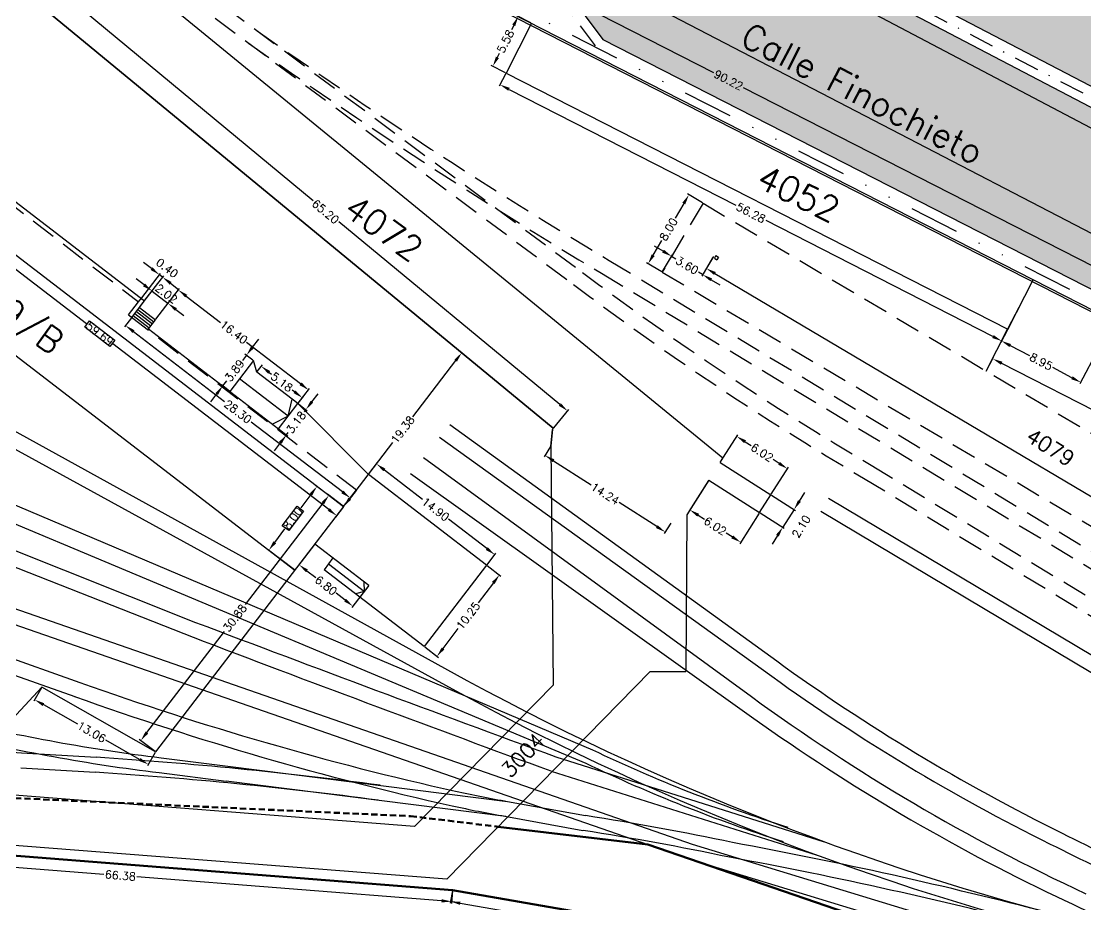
# Model space of a CAD drawing. Header units: metres. Extents: x -2640 to -492, y 2614 to 2999.
# Drawn here: x -1920.2 to -1813.8, y 2822 to 2910.2 of the extents above; entities that cross this region are included whole.
import ezdxf

# ---------------------------------------------------------------- set-up
doc = ezdxf.new("R2010")
doc.units = ezdxf.units.M
doc.header["$LTSCALE"] = 10
doc.header["$MEASUREMENT"] = 0
for name, pattern in [('DASHDOT', [1, 0.5, -0.25, 0, -0.25]), ('DASHDOT2', [0.5, 0.25, -0.125, 0, -0.125]), ('DIVIDE', [1.25, 0.5, -0.25, 0, -0.25, 0, -0.25]), ('HIDDEN', [0.375, 0.25, -0.125]), ('HIDDEN2', [0.1875, 0.125, -0.0625])]:
    doc.linetypes.add(name, pattern=pattern)
doc.layers.get('0').update_dxf_attribs({"linetype": 'CONTINUOUS'})
doc.layers.get('DEFPOINTS').update_dxf_attribs({"linetype": 'CONTINUOUS'})
for name, color, linetype in [('CALLES', 2, 'CONTINUOUS'), ('COTAS', 2, 'CONTINUOUS'), ('EDIFICIOS', 4, 'CONTINUOUS'), ('EJES', 2, 'DASHDOT'), ('LIMITE', 2, 'DASHDOT2'), ('LINE_02', 2, 'CONTINUOUS'), ('PERMUTA', 130, 'CONTINUOUS'), ('PROYEC', 2, 'HIDDEN'), ('TEXT-03', 3, 'CONTINUOUS'), ('Titulo (Solo límites)', 102, 'DIVIDE'), ('TMR', 220, 'CONTINUOUS'), ('VENDIDO', 130, 'CONTINUOUS'), ('VIAS', 1, 'CONTINUOUS')]:
    doc.layers.add(name, color=color, linetype=linetype)
doc.styles.add('ROMANS', font='romans.shx')
doc.dimstyles.new('CHICAS', dxfattribs={"dimtxt": 0.8, "dimasz": 1, "dimexe": 0.18, "dimexo": 0.0625, "dimgap": 0.09, "dimtad": 0, "dimzin": 0, "dimdsep": 46, "dimtxsty": 'ROMANS', "dimcen": 0.09, "dimclrd": 1, "dimclre": 1, "dimclrt": 7, "dimadec": 0, "dimazin": 0, "dimtfac": 1, "dimtmove": 2, "dimatfit": 3, "dimfxl": 0, "dimtolj": 1, "dimtzin": 0, "dimarcsym": 0})
pattern_1 = [(0, (-2264.68, 1649.6632), (0.625, 1.25), [0, -1.25])]

# ---------------------------------------------------------------- blocks, each defined once
blk = doc.blocks.new('*D404')
at = {"layer": 'COTAS', "color": 1, "lineweight": -2}
for p, q in [((-1856.07, 2887.24), (-1856.93, 2887.75)), ((-1856.12, 2885.2), (-1855.12, 2886.89)), ((-1855.21, 2886.73), (-1854.79, 2886.48)), ((-1851.12, 2886.57), (-1852.2, 2884.74)), ((-1852.11, 2884.9), (-1852.53, 2885.15)), ((-1851.25, 2884.39), (-1850.39, 2883.88))]:
    blk.add_line(p, q, dxfattribs=at)
at = {"layer": 'COTAS', "color": 1}
for points in [[(-1855.98, 2887.39), (-1856.15, 2887.1), (-1855.21, 2886.73)], [(-1851.17, 2884.53), (-1851.34, 2884.25), (-1852.11, 2884.9)]]:
    blk.add_solid(points, dxfattribs=at)
at = {"layer": 'DEFPOINTS', "color": 0}
for p in [(-1855.21, 2886.73), (-1851.09, 2886.63), (-1856.15, 2885.15)]:
    blk.add_point(p, dxfattribs=at)
at = {"layer": 'COTAS', "color": 7, "insert": (-1853.66, 2885.82), "char_height": 0.8, "attachment_point": 5, "rotation": 329.3617, "style": 'ROMANS'}
blk.add_mtext('\\A1;3.60', dxfattribs=at)
blk = doc.blocks.new('*D405')
at = {"layer": 'COTAS', "color": 1, "lineweight": -2}
for p, q in [((-1852.12, 2892.06), (-1853.64, 2892.96)), ((-1854, 2892.01), (-1854.86, 2890.55)), ((-1857.05, 2886.85), (-1856.19, 2888.3)), ((-1856.2, 2885.18), (-1857.72, 2886.08))]:
    blk.add_line(p, q, dxfattribs=at)
at = {"layer": 'COTAS', "color": 1}
for points in [[(-1854.14, 2892.09), (-1853.85, 2891.92), (-1853.49, 2892.87)], [(-1857.2, 2886.93), (-1856.91, 2886.76), (-1857.56, 2885.99)]]:
    blk.add_solid(points, dxfattribs=at)
at = {"layer": 'DEFPOINTS', "color": 0}
for p in [(-1853.49, 2892.87), (-1852.07, 2892.03), (-1856.15, 2885.15)]:
    blk.add_point(p, dxfattribs=at)
at = {"layer": 'COTAS', "color": 7, "insert": (-1855.52, 2889.43), "char_height": 0.8, "attachment_point": 5, "rotation": 59.3617, "style": 'ROMANS'}
blk.add_mtext('\\A1;8.00', dxfattribs=at)
blk = doc.blocks.new('*D406')
at = {"layer": 'COTAS', "color": 1, "lineweight": -2}
for p, q in [((-1851.04, 2886.7), (-1851.83, 2885.37)), ((-1850.88, 2885.01), (-1803.24, 2856.8)), ((-1752.13, 2826.53), (-1799.77, 2854.74)), ((-1750.57, 2827.19), (-1751.36, 2825.86))]:
    blk.add_line(p, q, dxfattribs=at)
at = {"layer": 'COTAS', "color": 1}
for points in [[(-1850.8, 2885.16), (-1850.97, 2884.87), (-1851.74, 2885.52)], [(-1752.05, 2826.67), (-1752.22, 2826.38), (-1751.27, 2826.02)]]:
    blk.add_solid(points, dxfattribs=at)
at = {"layer": 'DEFPOINTS', "color": 0}
for p in [(-1851.01, 2886.76), (-1750.54, 2827.25), (-1751.27, 2826.02)]:
    blk.add_point(p, dxfattribs=at)
at = {"layer": 'COTAS', "color": 7, "insert": (-1801.51, 2855.77), "char_height": 0.8, "attachment_point": 5, "rotation": 329.3617, "style": 'ROMANS'}
blk.add_mtext('\\A1;116.77', dxfattribs=at)
blk = doc.blocks.new('*D413')
at = {"layer": 'COTAS', "color": 1, "lineweight": -2}
for p, q in [((-1823.77, 2875.25), (-1823.05, 2876.66)), ((-1822.24, 2876.05), (-1802.43, 2865.93)), ((-1779.62, 2854.28), (-1799.42, 2864.4)), ((-1779.37, 2852.57), (-1778.64, 2853.98))]:
    blk.add_line(p, q, dxfattribs=at)
at = {"layer": 'COTAS', "color": 1}
for points in [[(-1822.16, 2876.2), (-1822.31, 2875.9), (-1823.13, 2876.5)], [(-1779.54, 2854.43), (-1779.69, 2854.13), (-1778.73, 2853.82)]]:
    blk.add_solid(points, dxfattribs=at)
at = {"layer": 'DEFPOINTS', "color": 0}
for p in [(-1823.8, 2875.19), (-1778.73, 2853.82), (-1779.4, 2852.51)]:
    blk.add_point(p, dxfattribs=at)
at = {"layer": 'COTAS', "color": 7, "insert": (-1800.93, 2865.16), "char_height": 0.8, "attachment_point": 5, "rotation": 332.9427, "style": 'ROMANS'}
blk.add_mtext('\\A1;49.86', dxfattribs=at)
blk = doc.blocks.new('*D418')
at = {"layer": 'COTAS', "color": 1, "lineweight": -2}
for p, q in [((-1820.52, 2881.61), (-1822.34, 2878.12)), ((-1821.37, 2877.82), (-1819.45, 2876.82)), ((-1812.59, 2877.47), (-1814.41, 2873.98)), ((-1815.21, 2874.6), (-1817.13, 2875.61))]:
    blk.add_line(p, q, dxfattribs=at)
at = {"layer": 'COTAS', "color": 1}
for points in [[(-1821.3, 2877.97), (-1821.45, 2877.67), (-1822.26, 2878.28)], [(-1815.14, 2874.75), (-1815.29, 2874.45), (-1814.33, 2874.14)]]:
    blk.add_solid(points, dxfattribs=at)
at = {"layer": 'DEFPOINTS', "color": 0}
for p in [(-1820.49, 2881.66), (-1812.56, 2877.52), (-1814.33, 2874.14)]:
    blk.add_point(p, dxfattribs=at)
at = {"layer": 'COTAS', "color": 7, "insert": (-1818.29, 2876.21), "char_height": 0.8, "attachment_point": 5, "rotation": 332.4189, "style": 'ROMANS'}
blk.add_mtext('\\A1;8.95', dxfattribs=at)
blk = doc.blocks.new('*D419')
at = {"layer": 'COTAS', "color": 1, "lineweight": -2}
for p, q in [((-1871.78, 2904.98), (-1872.43, 2903.71)), ((-1871.46, 2903.41), (-1848.79, 2891.84)), ((-1823.12, 2878.72), (-1845.78, 2890.3)), ((-1821.66, 2879.38), (-1822.31, 2878.11))]:
    blk.add_line(p, q, dxfattribs=at)
at = {"layer": 'COTAS', "color": 1}
for points in [[(-1871.38, 2903.56), (-1871.53, 2903.26), (-1872.35, 2903.87)], [(-1823.04, 2878.87), (-1823.19, 2878.57), (-1822.23, 2878.27)]]:
    blk.add_solid(points, dxfattribs=at)
at = {"layer": 'DEFPOINTS', "color": 0}
for p in [(-1871.75, 2905.04), (-1821.63, 2879.44), (-1822.23, 2878.27)]:
    blk.add_point(p, dxfattribs=at)
at = {"layer": 'COTAS', "color": 7, "insert": (-1847.29, 2891.07), "char_height": 0.8, "attachment_point": 5, "rotation": 332.9427, "style": 'ROMANS'}
blk.add_mtext('\\A1;56.28', dxfattribs=at)
blk = doc.blocks.new('*D420')
at = {"layer": 'COTAS', "color": 1, "lineweight": -2}
for p, q in [((-1869.27, 2910.04), (-1870.7, 2910.77)), ((-1870.99, 2909.79), (-1871.21, 2909.37)), ((-1872.62, 2906.61), (-1872.4, 2907.03)), ((-1871.81, 2905.07), (-1873.23, 2905.8))]:
    blk.add_line(p, q, dxfattribs=at)
at = {"layer": 'COTAS', "color": 1}
for points in [[(-1871.14, 2909.87), (-1870.84, 2909.72), (-1870.54, 2910.69)], [(-1872.77, 2906.68), (-1872.47, 2906.53), (-1873.07, 2905.72)]]:
    blk.add_solid(points, dxfattribs=at)
at = {"layer": 'DEFPOINTS', "color": 0}
for p in [(-1870.54, 2910.69), (-1869.21, 2910.01), (-1871.75, 2905.04)]:
    blk.add_point(p, dxfattribs=at)
at = {"layer": 'COTAS', "color": 7, "insert": (-1871.81, 2908.2), "char_height": 0.8, "attachment_point": 5, "rotation": 62.9427, "style": 'ROMANS'}
blk.add_mtext('\\A1;5.58', dxfattribs=at)
blk = doc.blocks.new('*D421')
at = {"layer": 'COTAS', "color": 1, "lineweight": -2}
for p, q in [((-1891.44, 2921.43), (-1889.61, 2925.01)), ((-1888.8, 2924.39), (-1851.03, 2905.1)), ((-1810.24, 2884.26), (-1848.02, 2903.56)), ((-1811.09, 2880.39), (-1809.27, 2883.97))]:
    blk.add_line(p, q, dxfattribs=at)
at = {"layer": 'COTAS', "color": 1}
for points in [[(-1888.73, 2924.54), (-1888.88, 2924.24), (-1889.69, 2924.85)], [(-1810.16, 2884.41), (-1810.31, 2884.11), (-1809.35, 2883.81)]]:
    blk.add_solid(points, dxfattribs=at)
at = {"layer": 'DEFPOINTS', "color": 0}
for p in [(-1891.47, 2921.38), (-1809.35, 2883.81), (-1811.12, 2880.34)]:
    blk.add_point(p, dxfattribs=at)
at = {"layer": 'COTAS', "color": 7, "insert": (-1849.52, 2904.33), "char_height": 0.8, "attachment_point": 5, "rotation": 332.9427, "style": 'ROMANS'}
blk.add_mtext('\\A1;90.22', dxfattribs=at)
blk = doc.blocks.new('*D423')
at = {"layer": 'COTAS', "color": 1, "lineweight": -2}
for p, q in [((-1842.44, 2862.29), (-1841.9, 2863.13)), ((-1845.23, 2862.88), (-1842.83, 2861.35)), ((-1846.36, 2861.11), (-1843.96, 2859.58)), ((-1842.98, 2861.44), (-1844.11, 2859.67)), ((-1844.64, 2858.83), (-1845.18, 2857.99))]:
    blk.add_line(p, q, dxfattribs=at)
at = {"layer": 'COTAS', "color": 1}
for points in [[(-1842.58, 2862.38), (-1842.3, 2862.2), (-1842.98, 2861.44)], [(-1844.78, 2858.92), (-1844.5, 2858.74), (-1844.11, 2859.67)]]:
    blk.add_solid(points, dxfattribs=at)
at = {"layer": 'DEFPOINTS', "color": 0}
for p in [(-1845.29, 2862.92), (-1846.42, 2861.15), (-1844.11, 2859.67)]:
    blk.add_point(p, dxfattribs=at)
at = {"layer": 'COTAS', "color": 7, "insert": (-1842.26, 2859.74), "char_height": 0.8, "attachment_point": 5, "rotation": 57.4814, "style": 'ROMANS'}
blk.add_mtext('\\A1;2.10', dxfattribs=at)
blk = doc.blocks.new('*D424')
at = {"layer": 'COTAS', "color": 1, "lineweight": -2}
for p, q in [((-1850.33, 2866.21), (-1848.61, 2868.9)), ((-1847.87, 2868.21), (-1847.26, 2867.82)), ((-1844.48, 2866.05), (-1845.08, 2866.44)), ((-1845.25, 2862.97), (-1843.54, 2865.66))]:
    blk.add_line(p, q, dxfattribs=at)
at = {"layer": 'COTAS', "color": 1}
for points in [[(-1847.78, 2868.35), (-1847.96, 2868.07), (-1848.71, 2868.75)], [(-1844.39, 2866.19), (-1844.57, 2865.91), (-1843.63, 2865.51)]]:
    blk.add_solid(points, dxfattribs=at)
at = {"layer": 'DEFPOINTS', "color": 0}
for p in [(-1850.36, 2866.15), (-1843.63, 2865.51), (-1845.29, 2862.92)]:
    blk.add_point(p, dxfattribs=at)
at = {"layer": 'COTAS', "color": 7, "insert": (-1846.17, 2867.13), "char_height": 0.8, "attachment_point": 5, "rotation": 327.4814, "style": 'ROMANS'}
blk.add_mtext('\\A1;6.02', dxfattribs=at)
blk = doc.blocks.new('*D425')
at = {"layer": 'COTAS', "color": 1, "lineweight": -2}
for p, q in [((-1851.53, 2864.33), (-1853.49, 2861.25)), ((-1846.45, 2861.09), (-1848.41, 2858.02)), ((-1852.55, 2860.87), (-1851.94, 2860.48)), ((-1849.16, 2858.7), (-1849.77, 2859.09))]:
    blk.add_line(p, q, dxfattribs=at)
at = {"layer": 'COTAS', "color": 1}
for points in [[(-1852.46, 2861.01), (-1852.64, 2860.73), (-1853.39, 2861.4)], [(-1849.07, 2858.85), (-1849.25, 2858.56), (-1848.31, 2858.17)]]:
    blk.add_solid(points, dxfattribs=at)
at = {"layer": 'DEFPOINTS', "color": 0}
for p in [(-1851.49, 2864.38), (-1853.39, 2861.4), (-1846.42, 2861.15)]:
    blk.add_point(p, dxfattribs=at)
at = {"layer": 'COTAS', "color": 7, "insert": (-1850.85, 2859.79), "char_height": 0.8, "attachment_point": 5, "rotation": 327.4814, "style": 'ROMANS'}
blk.add_mtext('\\A1;6.02', dxfattribs=at)
blk = doc.blocks.new('*D426')
at = {"layer": 'COTAS', "color": 1, "lineweight": -2}
for p, q in [((-1867.3, 2867.72), (-1867.95, 2866.7)), ((-1867.01, 2866.31), (-1863.24, 2863.91)), ((-1856.69, 2859.73), (-1860.46, 2862.13)), ((-1855.29, 2860.06), (-1855.94, 2859.04))]:
    blk.add_line(p, q, dxfattribs=at)
at = {"layer": 'COTAS', "color": 1}
for points in [[(-1866.92, 2866.45), (-1867.1, 2866.17), (-1867.86, 2866.85)], [(-1856.6, 2859.87), (-1856.78, 2859.59), (-1855.85, 2859.19)]]:
    blk.add_solid(points, dxfattribs=at)
at = {"layer": 'DEFPOINTS', "color": 0}
for p in [(-1867.27, 2867.77), (-1867.86, 2866.85), (-1855.26, 2860.12)]:
    blk.add_point(p, dxfattribs=at)
at = {"layer": 'COTAS', "color": 7, "insert": (-1861.85, 2863.02), "char_height": 0.8, "attachment_point": 5, "rotation": 327.4814, "style": 'ROMANS'}
blk.add_mtext('\\A1;14.24', dxfattribs=at)
blk = doc.blocks.new('*D427')
at = {"layer": 'COTAS', "color": 1, "lineweight": -2}
for p, q in [((-1917.23, 2911.18), (-1915.72, 2912.99)), ((-1915.07, 2912.22), (-1891.03, 2892.32)), ((-1866.38, 2871.93), (-1888.45, 2890.19)), ((-1866.99, 2869.61), (-1865.49, 2871.43))]:
    blk.add_line(p, q, dxfattribs=at)
at = {"layer": 'COTAS', "color": 1}
for points in [[(-1914.96, 2912.35), (-1915.17, 2912.09), (-1915.84, 2912.85)], [(-1866.27, 2872.05), (-1866.48, 2871.8), (-1865.61, 2871.29)]]:
    blk.add_solid(points, dxfattribs=at)
at = {"layer": 'DEFPOINTS', "color": 0}
for p in [(-1915.84, 2912.85), (-1917.27, 2911.13), (-1867.03, 2869.56)]:
    blk.add_point(p, dxfattribs=at)
at = {"layer": 'COTAS', "color": 7, "insert": (-1889.79, 2891.19), "char_height": 0.8, "attachment_point": 5, "rotation": 320.3915, "style": 'ROMANS'}
blk.add_mtext('\\A1;65.20', dxfattribs=at)
blk = doc.blocks.new('*D429')
at = {"layer": 'COTAS', "color": 1, "lineweight": -2}
for p, q in [((-1876.23, 2877.14), (-1876.32, 2877.21)), ((-1876.79, 2876.31), (-1881.09, 2870.71)), ((-1887.37, 2862.52), (-1883.08, 2868.12)), ((-1888.03, 2861.77), (-1888.12, 2861.84))]:
    blk.add_line(p, q, dxfattribs=at)
at = {"layer": 'COTAS', "color": 1}
for points in [[(-1876.92, 2876.41), (-1876.66, 2876.21), (-1876.18, 2877.1)], [(-1887.51, 2862.63), (-1887.24, 2862.42), (-1887.98, 2861.73)]]:
    blk.add_solid(points, dxfattribs=at)
at = {"layer": 'DEFPOINTS', "color": 0}
for p in [(-1876.18, 2877.1), (-1887.98, 2861.73), (-1887.98, 2861.73)]:
    blk.add_point(p, dxfattribs=at)
at = {"layer": 'COTAS', "color": 7, "insert": (-1882.08, 2869.42), "char_height": 0.8, "attachment_point": 5, "rotation": 52.4901, "style": 'ROMANS'}
blk.add_mtext('\\A1;19.38', dxfattribs=at)
blk = doc.blocks.new('*D430')
at = {"layer": 'COTAS', "color": 1, "lineweight": -2}
for p, q in [((-1890.9, 2857.94), (-1892.55, 2855.78)), ((-1891.65, 2855.31), (-1890.77, 2854.64)), ((-1885.5, 2853.8), (-1887.16, 2851.64)), ((-1887.84, 2852.39), (-1888.72, 2853.07))]:
    blk.add_line(p, q, dxfattribs=at)
at = {"layer": 'COTAS', "color": 1}
for points in [[(-1891.55, 2855.44), (-1891.75, 2855.18), (-1892.44, 2855.92)], [(-1887.74, 2852.52), (-1887.94, 2852.26), (-1887.05, 2851.78)]]:
    blk.add_solid(points, dxfattribs=at)
at = {"layer": 'DEFPOINTS', "color": 0}
for p in [(-1890.86, 2857.99), (-1892.44, 2855.92), (-1885.46, 2853.84)]:
    blk.add_point(p, dxfattribs=at)
at = {"layer": 'COTAS', "color": 7, "insert": (-1889.74, 2853.85), "char_height": 0.8, "attachment_point": 5, "rotation": 322.4901, "style": 'ROMANS'}
blk.add_mtext('\\A1;6.80', dxfattribs=at)
blk = doc.blocks.new('*D431')
at = {"layer": 'COTAS', "color": 1, "lineweight": -2}
for p, q in [((-1885.47, 2865), (-1884.6, 2866.14)), ((-1883.91, 2865.39), (-1880.09, 2862.46)), ((-1873.68, 2857.54), (-1877.5, 2860.47)), ((-1873.65, 2855.93), (-1872.78, 2857.07))]:
    blk.add_line(p, q, dxfattribs=at)
at = {"layer": 'COTAS', "color": 1}
for points in [[(-1883.81, 2865.52), (-1884.01, 2865.26), (-1884.71, 2866)], [(-1873.58, 2857.67), (-1873.78, 2857.4), (-1872.89, 2856.93)]]:
    blk.add_solid(points, dxfattribs=at)
at = {"layer": 'DEFPOINTS', "color": 0}
for p in [(-1884.71, 2866), (-1885.51, 2864.95), (-1873.69, 2855.88)]:
    blk.add_point(p, dxfattribs=at)
at = {"layer": 'COTAS', "color": 7, "insert": (-1878.8, 2861.46), "char_height": 0.8, "attachment_point": 5, "rotation": 322.4901, "style": 'ROMANS'}
blk.add_mtext('\\A1;14.90', dxfattribs=at)
blk = doc.blocks.new('*D432')
at = {"layer": 'COTAS', "color": 1, "lineweight": -2}
for p, q in [((-1873.64, 2855.84), (-1872.27, 2854.79)), ((-1873.02, 2854.1), (-1874.54, 2852.13)), ((-1878.05, 2847.56), (-1876.53, 2849.54)), ((-1879.88, 2847.71), (-1878.51, 2846.66))]:
    blk.add_line(p, q, dxfattribs=at)
at = {"layer": 'COTAS', "color": 1}
for points in [[(-1873.16, 2854.21), (-1872.89, 2854), (-1872.42, 2854.9)], [(-1878.18, 2847.66), (-1877.92, 2847.46), (-1878.66, 2846.77)]]:
    blk.add_solid(points, dxfattribs=at)
at = {"layer": 'DEFPOINTS', "color": 0}
for p in [(-1873.69, 2855.88), (-1879.93, 2847.75), (-1878.66, 2846.77)]:
    blk.add_point(p, dxfattribs=at)
at = {"layer": 'COTAS', "color": 7, "insert": (-1875.54, 2850.83), "char_height": 0.8, "attachment_point": 5, "rotation": 52.4901, "style": 'ROMANS'}
blk.add_mtext('\\A1;10.25', dxfattribs=at)
blk = doc.blocks.new('*D436')
at = {"layer": 'COTAS', "color": 1, "lineweight": -2}
for p, q in [((-1918.17, 2843.64), (-1918.94, 2842.28)), ((-1917.98, 2841.95), (-1914.59, 2840.02)), ((-1908.37, 2836.48), (-1911.75, 2838.4)), ((-1906.82, 2837.18), (-1907.59, 2835.83))]:
    blk.add_line(p, q, dxfattribs=at)
at = {"layer": 'COTAS', "color": 1}
for points in [[(-1917.9, 2842.09), (-1918.06, 2841.8), (-1918.85, 2842.44)], [(-1908.28, 2836.62), (-1908.45, 2836.33), (-1907.5, 2835.98)]]:
    blk.add_solid(points, dxfattribs=at)
at = {"layer": 'DEFPOINTS', "color": 0}
for p in [(-1918.14, 2843.69), (-1906.78, 2837.24), (-1907.5, 2835.98)]:
    blk.add_point(p, dxfattribs=at)
at = {"layer": 'COTAS', "color": 7, "insert": (-1913.17, 2839.21), "char_height": 0.8, "attachment_point": 5, "rotation": 330.373, "style": 'ROMANS'}
blk.add_mtext('\\A1;13.06', dxfattribs=at)
blk = doc.blocks.new('*D437')
at = {"layer": 'COTAS', "color": 1, "lineweight": -2}
for p, q in [((-1890.06, 2862.07), (-1897.82, 2851.95)), ((-1888.03, 2861.77), (-1889.59, 2862.97)), ((-1907.65, 2839.16), (-1899.88, 2849.27)), ((-1906.83, 2837.27), (-1908.4, 2838.47))]:
    blk.add_line(p, q, dxfattribs=at)
at = {"layer": 'COTAS', "color": 1}
for points in [[(-1890.19, 2862.17), (-1889.93, 2861.97), (-1889.45, 2862.86)], [(-1907.78, 2839.26), (-1907.51, 2839.06), (-1908.25, 2838.36)]]:
    blk.add_solid(points, dxfattribs=at)
at = {"layer": 'DEFPOINTS', "color": 0}
for p in [(-1887.98, 2861.73), (-1908.25, 2838.36), (-1906.78, 2837.24)]:
    blk.add_point(p, dxfattribs=at)
at = {"layer": 'COTAS', "color": 7, "insert": (-1898.85, 2850.61), "char_height": 0.8, "attachment_point": 5, "rotation": 52.4901, "style": 'ROMANS'}
blk.add_mtext('\\A1;30.88', dxfattribs=at)
blk = doc.blocks.new('*D438')
at = {"layer": 'COTAS', "color": 1, "lineweight": -2}
for p, q in [((-1909.19, 2880.58), (-1909.88, 2879.68)), ((-1908.98, 2879.22), (-1899.89, 2872.24)), ((-1888.11, 2863.2), (-1897.21, 2870.18)), ((-1886.74, 2863.35), (-1887.43, 2862.45))]:
    blk.add_line(p, q, dxfattribs=at)
at = {"layer": 'COTAS', "color": 1}
for points in [[(-1908.88, 2879.35), (-1909.08, 2879.08), (-1909.77, 2879.82)], [(-1888.01, 2863.33), (-1888.22, 2863.07), (-1887.32, 2862.59)]]:
    blk.add_solid(points, dxfattribs=at)
at = {"layer": 'DEFPOINTS', "color": 0}
for p in [(-1909.15, 2880.63), (-1909.77, 2879.82), (-1886.7, 2863.4)]:
    blk.add_point(p, dxfattribs=at)
at = {"layer": 'COTAS', "color": 7, "insert": (-1898.55, 2871.21), "char_height": 0.8, "attachment_point": 5, "rotation": 322.4901, "style": 'ROMANS'}
blk.add_mtext('\\A1;28.30', dxfattribs=at)
blk = doc.blocks.new('*D439')
at = {"layer": 'COTAS', "color": 1, "lineweight": -2}
for p, q in [((-1891.15, 2872.21), (-1890.54, 2873)), ((-1892.49, 2871.98), (-1891.62, 2871.31)), ((-1891.76, 2871.41), (-1891.93, 2871.19)), ((-1894.43, 2869.45), (-1893.55, 2868.78)), ((-1893.7, 2868.89), (-1893.53, 2869.12)), ((-1894.31, 2868.1), (-1894.92, 2867.31))]:
    blk.add_line(p, q, dxfattribs=at)
at = {"layer": 'COTAS', "color": 1}
for points in [[(-1891.28, 2872.31), (-1891.02, 2872.11), (-1891.76, 2871.41)], [(-1894.44, 2868.2), (-1894.17, 2868), (-1893.7, 2868.89)]]:
    blk.add_solid(points, dxfattribs=at)
at = {"layer": 'DEFPOINTS', "color": 0}
for p in [(-1892.54, 2872.02), (-1894.48, 2869.49), (-1893.7, 2868.89)]:
    blk.add_point(p, dxfattribs=at)
at = {"layer": 'COTAS', "color": 7, "insert": (-1892.73, 2870.15), "char_height": 0.8, "attachment_point": 5, "rotation": 52.4901, "style": 'ROMANS'}
blk.add_mtext('\\A1;3.18', dxfattribs=at)
blk = doc.blocks.new('*D440')
at = {"layer": 'COTAS', "color": 1, "lineweight": -2}
for p, q in [((-1896.61, 2875.22), (-1896.1, 2875.89)), ((-1895.42, 2875.14), (-1895.19, 2874.97)), ((-1892.89, 2873.2), (-1893.12, 2873.37)), ((-1892.51, 2872.06), (-1891.99, 2872.73))]:
    blk.add_line(p, q, dxfattribs=at)
at = {"layer": 'COTAS', "color": 1}
for points in [[(-1895.32, 2875.27), (-1895.52, 2875), (-1896.21, 2875.75)], [(-1892.79, 2873.33), (-1893, 2873.07), (-1892.1, 2872.59)]]:
    blk.add_solid(points, dxfattribs=at)
at = {"layer": 'DEFPOINTS', "color": 0}
for p in [(-1896.65, 2875.17), (-1892.54, 2872.02), (-1892.1, 2872.59)]:
    blk.add_point(p, dxfattribs=at)
at = {"layer": 'COTAS', "color": 7, "insert": (-1894.16, 2874.17), "char_height": 0.8, "attachment_point": 5, "rotation": 322.4901, "style": 'ROMANS'}
blk.add_mtext('\\A1;5.18', dxfattribs=at)
blk = doc.blocks.new('*D441')
at = {"layer": 'COTAS', "color": 1, "lineweight": -2}
for p, q in [((-1897.08, 2877.66), (-1896.47, 2878.45)), ((-1897.04, 2876.36), (-1897.84, 2876.97)), ((-1897.69, 2876.86), (-1898.09, 2876.34)), ((-1899.4, 2873.27), (-1900.2, 2873.89)), ((-1900.06, 2873.78), (-1899.66, 2874.3)), ((-1900.67, 2872.98), (-1901.28, 2872.19))]:
    blk.add_line(p, q, dxfattribs=at)
at = {"layer": 'COTAS', "color": 1}
for points in [[(-1897.22, 2877.76), (-1896.95, 2877.55), (-1897.69, 2876.86)], [(-1900.8, 2873.08), (-1900.54, 2872.88), (-1900.06, 2873.78)]]:
    blk.add_solid(points, dxfattribs=at)
at = {"layer": 'DEFPOINTS', "color": 0}
for p in [(-1896.99, 2876.32), (-1900.06, 2873.78), (-1899.35, 2873.23)]:
    blk.add_point(p, dxfattribs=at)
at = {"layer": 'COTAS', "color": 7, "insert": (-1898.88, 2875.32), "char_height": 0.8, "attachment_point": 5, "rotation": 52.4901, "style": 'ROMANS'}
blk.add_mtext('\\A1;3.89', dxfattribs=at)
blk = doc.blocks.new('*D442')
at = {"layer": 'COTAS', "color": 1, "lineweight": -2}
for p, q in [((-1905.51, 2882.05), (-1904.39, 2883.51)), ((-1903.71, 2882.76), (-1900.27, 2880.12)), ((-1892.29, 2873.99), (-1897.68, 2878.13)), ((-1892.51, 2872.06), (-1891.38, 2873.53))]:
    blk.add_line(p, q, dxfattribs=at)
at = {"layer": 'COTAS', "color": 1}
for points in [[(-1903.61, 2882.89), (-1903.81, 2882.63), (-1904.5, 2883.37)], [(-1892.18, 2874.13), (-1892.39, 2873.86), (-1891.49, 2873.38)]]:
    blk.add_solid(points, dxfattribs=at)
at = {"layer": 'DEFPOINTS', "color": 0}
for p in [(-1905.55, 2882), (-1891.49, 2873.38), (-1892.54, 2872.02)]:
    blk.add_point(p, dxfattribs=at)
at = {"layer": 'COTAS', "color": 7, "insert": (-1898.95, 2879.15), "char_height": 0.8, "attachment_point": 5, "rotation": 322.4901, "style": 'ROMANS'}
blk.add_mtext('\\A1;16.40', dxfattribs=at)
blk = doc.blocks.new('*D443')
at = {"layer": 'COTAS', "color": 1, "lineweight": -2}
for p, q in [((-1907.93, 2883.87), (-1908.72, 2884.48)), ((-1908.35, 2881.67), (-1907.02, 2883.4)), ((-1907.13, 2883.26), (-1905.53, 2882.03)), ((-1906.75, 2880.44), (-1905.42, 2882.17)), ((-1904.74, 2881.42), (-1903.94, 2880.81))]:
    blk.add_line(p, q, dxfattribs=at)
at = {"layer": 'COTAS', "color": 1}
for points in [[(-1907.82, 2884), (-1908.03, 2883.74), (-1907.13, 2883.26)], [(-1904.64, 2881.55), (-1904.84, 2881.29), (-1905.53, 2882.03)]]:
    blk.add_solid(points, dxfattribs=at)
at = {"layer": 'DEFPOINTS', "color": 0}
for p in [(-1908.39, 2881.62), (-1905.53, 2882.03), (-1906.79, 2880.39)]:
    blk.add_point(p, dxfattribs=at)
at = {"layer": 'COTAS', "color": 7, "insert": (-1905.69, 2883), "char_height": 0.8, "attachment_point": 5, "rotation": 322.4901, "style": 'ROMANS'}
blk.add_mtext('\\A1;2.02', dxfattribs=at)
blk = doc.blocks.new('*D444')
at = {"layer": 'COTAS', "color": 1, "lineweight": -2}
for p, q in [((-1907.18, 2885.5), (-1907.97, 2886.11)), ((-1908.15, 2882.59), (-1906.28, 2885.03)), ((-1907.84, 2882.34), (-1905.96, 2884.79)), ((-1906.07, 2884.65), (-1906.39, 2884.89)), ((-1905.27, 2884.04), (-1904.48, 2883.43))]:
    blk.add_line(p, q, dxfattribs=at)
at = {"layer": 'COTAS', "color": 1}
for points in [[(-1907.08, 2885.63), (-1907.28, 2885.37), (-1906.39, 2884.89)], [(-1905.17, 2884.17), (-1905.38, 2883.91), (-1906.07, 2884.65)]]:
    blk.add_solid(points, dxfattribs=at)
at = {"layer": 'DEFPOINTS', "color": 0}
for p in [(-1906.39, 2884.89), (-1908.19, 2882.54), (-1907.87, 2882.29)]:
    blk.add_point(p, dxfattribs=at)
at = {"layer": 'COTAS', "color": 7, "insert": (-1905.62, 2885.56), "char_height": 0.8, "attachment_point": 5, "rotation": 322.4901, "style": 'ROMANS'}
blk.add_mtext('\\A1;0.40', dxfattribs=at)
blk = doc.blocks.new('*D445')
at = {"layer": 'COTAS', "color": 1, "lineweight": -2}
for p, q in [((-1935.37, 2898.03), (-1936.14, 2897.03)), ((-1935.23, 2896.56), (-1913.68, 2880.01)), ((-1889.47, 2861.43), (-1911.03, 2877.98)), ((-1888.02, 2861.68), (-1888.79, 2860.68))]:
    blk.add_line(p, q, dxfattribs=at)
at = {"layer": 'COTAS', "color": 1}
for points in [[(-1935.13, 2896.69), (-1935.34, 2896.43), (-1936.03, 2897.17)], [(-1889.37, 2861.56), (-1889.57, 2861.3), (-1888.68, 2860.82)]]:
    blk.add_solid(points, dxfattribs=at)
at = {"layer": 'DEFPOINTS', "color": 0}
for p in [(-1936.03, 2897.17), (-1935.33, 2898.08), (-1887.98, 2861.73)]:
    blk.add_point(p, dxfattribs=at)
at = {"layer": 'COTAS', "color": 7, "insert": (-1912.35, 2879), "char_height": 0.8, "attachment_point": 5, "rotation": 322.4901, "style": 'ROMANS'}
blk.add_mtext('\\A1;59.69', dxfattribs=at)
blk = doc.blocks.new('*D590')
at = {"layer": 'COTAS', "color": 1, "lineweight": -2}
for p, q in [((-1877.12, 2823.37), (-1877.34, 2822.11)), ((-1876.33, 2822.12), (-1869.25, 2820.89)), ((-1858.96, 2819.1), (-1866.04, 2820.33)), ((-1857.79, 2820.01), (-1858.01, 2818.75))]:
    blk.add_line(p, q, dxfattribs=at)
at = {"layer": 'COTAS', "color": 1}
for points in [[(-1876.3, 2822.28), (-1876.36, 2821.95), (-1877.31, 2822.29)], [(-1858.93, 2819.26), (-1858.99, 2818.93), (-1857.98, 2818.93)]]:
    blk.add_solid(points, dxfattribs=at)
at = {"layer": 'DEFPOINTS', "color": 0}
for p in [(-1877.11, 2823.43), (-1857.78, 2820.07), (-1857.98, 2818.93)]:
    blk.add_point(p, dxfattribs=at)
at = {"layer": 'COTAS', "color": 7, "insert": (-1867.65, 2820.61), "char_height": 0.8, "attachment_point": 5, "rotation": 350.1323, "style": 'ROMANS'}
blk.add_mtext('\\A1;19.63', dxfattribs=at)
blk = doc.blocks.new('*D591')
at = {"layer": 'COTAS', "color": 1, "lineweight": -2}
for p, q in [((-1943.3, 2828.57), (-1943.4, 2827.3)), ((-1942.39, 2827.4), (-1911.96, 2825.01)), ((-1878.2, 2822.36), (-1908.63, 2824.75)), ((-1877.12, 2823.37), (-1877.22, 2822.1))]:
    blk.add_line(p, q, dxfattribs=at)
at = {"layer": 'COTAS', "color": 1}
for points in [[(-1942.37, 2827.56), (-1942.4, 2827.23), (-1943.38, 2827.48)], [(-1878.19, 2822.52), (-1878.21, 2822.19), (-1877.2, 2822.28)]]:
    blk.add_solid(points, dxfattribs=at)
at = {"layer": 'DEFPOINTS', "color": 0}
for p in [(-1943.29, 2828.63), (-1943.38, 2827.48), (-1877.11, 2823.43)]:
    blk.add_point(p, dxfattribs=at)
at = {"layer": 'COTAS', "color": 7, "insert": (-1910.29, 2824.88), "char_height": 0.8, "attachment_point": 5, "rotation": 355.5098, "style": 'ROMANS'}
blk.add_mtext('\\A1;66.38', dxfattribs=at)
blk = doc.blocks.new('*D608')
at = {"layer": 'DEFPOINTS', "color": 0}
for p in [(-1888.03, 2861.77), (-1895.47, 2857.36), (-1892.85, 2855.39)]:
    blk.add_point(p, dxfattribs=at)
at = {"layer": 'EDIFICIOS', "color": 1, "lineweight": -2}
for p, q in [((-1888.08, 2861.81), (-1890.79, 2863.85)), ((-1891.25, 2862.95), (-1892.27, 2861.6)), ((-1894.86, 2858.16), (-1893.85, 2859.51)), ((-1892.9, 2855.42), (-1895.61, 2857.47))]:
    blk.add_line(p, q, dxfattribs=at)
at = {"layer": 'EDIFICIOS', "color": 1}
for points in [[(-1891.38, 2863.05), (-1891.12, 2862.85), (-1890.65, 2863.74)], [(-1895, 2858.26), (-1894.73, 2858.06), (-1895.47, 2857.36)]]:
    blk.add_solid(points, dxfattribs=at)
at = {"layer": 'EDIFICIOS', "color": 7, "insert": (-1893.06, 2860.55), "char_height": 0.8, "attachment_point": 5, "rotation": 52.9377, "style": 'ROMANS'}
blk.add_mtext('\\A1;8.00', dxfattribs=at)

msp = doc.modelspace()

# ---------------------------------------------------------------- hatches: boundary and pattern name
at = {"layer": 'PERMUTA'}
h = msp.add_hatch(dxfattribs=at)
h.set_pattern_fill('DOTS', color=256, scale=20, style=0)
h.set_pattern_definition(pattern_1)
h.paths.add_polyline_path([(-1758.208, 2855.331), (-1735.299, 2860.849), (-1884.875, 2939.007), (-1884.23, 2943.195), (-1887.414, 2942.308), (-1862.069, 2908.381)])
at = {"layer": 'VENDIDO'}
h = msp.add_hatch(dxfattribs=at)
h.set_pattern_fill('DOTS', color=256, scale=20, style=0)
h.set_pattern_definition(pattern_1)
h.paths.add_polyline_path([(-1883.404, 2940.266), (-1882.979, 2943.024), (-1866.608, 2947.584), (-1848.085, 2922.367), (-1824.565, 2939.646), (-1836.547, 2955.955), (-1803.061, 2965.281), (-1735.44, 2863.177)])

# ---------------------------------------------------------------- linework, layer by layer
msp.add_lwpolyline([(-1867.265, 2867.772), (-1867.13, 2869.447), (-1867.035, 2869.563), (-1917.362, 2911.015), (-1917.266, 2911.13), (-1924.128, 2916.813)])
at = {"layer": 'CALLES'}
for p, q in [((-1892.094, 2941.082), (-1737.156, 2859.412)), ((-1879.747, 2915.39), (-1811.121, 2880.337))]:
    msp.add_line(p, q, dxfattribs=at)
at = {"layer": 'CALLES', "color": 2}
msp.add_line((-1936.733, 2904.448), (-1907.874, 2882.295), dxfattribs=at)
at = {"layer": 'COTAS'}
for p, q in [((-1850.785, 2886.796), (-1850.938, 2886.537)), ((-1850.527, 2886.643), (-1850.68, 2886.385)), ((-1909.152, 2880.629), (-1907.874, 2882.295)), ((-1908.465, 2882.182), (-1908.191, 2882.539)), ((-1909.47, 2880.873), (-1908.465, 2882.182)), ((-1907.55, 2879.399), (-1906.789, 2880.391)), ((-1893.512, 2870.754), (-1898.386, 2874.496)), ((-1893.512, 2870.754), (-1893.14, 2872.473)), ((-1893.512, 2870.754), (-1895.076, 2869.95)), ((-1873.692, 2855.877), (-1885.511, 2864.95)), ((-1885.463, 2853.845), (-1890.858, 2857.985)), ((-1889.049, 2856.597), (-1889.944, 2855.431)), ((-1889.497, 2856.014), (-1885.911, 2853.262)), ((-1873.692, 2855.877), (-1879.933, 2847.747)), ((-1879.933, 2847.747), (-1889.944, 2855.431)), ((-1885.463, 2853.845), (-1886.359, 2852.679)), ((-1885.911, 2853.262), (-1885.934, 2854.206)), ((-1885.911, 2853.262), (-1886.801, 2853.018))]:
    msp.add_line(p, q, dxfattribs=at)
at = {"layer": 'COTAS', "color": 1}
msp.add_line((-1823.771, 2875.246), (-1821.65, 2879.449), dxfattribs=at)
at = {"layer": 'EDIFICIOS'}
for p, q in [((-1850.095, 2866.574), (-1918.274, 2922.314)), ((-1917.362, 2911.015), (-1867.035, 2869.563)), ((-1947.94, 2897.67), (-1892.853, 2855.385)), ((-1935.331, 2898.077), (-1887.982, 2861.731)), ((-1907.489, 2879.478), (-1894.48, 2869.493)), ((-1867.13, 2869.447), (-1867.265, 2867.772)), ((-1867.035, 2869.563), (-1867.13, 2869.447)), ((-1867.265, 2867.772), (-1867.06, 2843.891)), ((-1850.363, 2866.152), (-1850.095, 2866.574)), ((-1850.363, 2866.152), (-1845.287, 2862.916)), ((-1851.492, 2864.382), (-1853.7, 2860.918)), ((-1851.492, 2864.382), (-1846.416, 2861.145)), ((-1846.416, 2861.145), (-1845.287, 2862.916)), ((-1887.982, 2861.731), (-1906.785, 2837.236)), ((-1853.7, 2860.918), (-1853.807, 2845.255)), ((-1857.357, 2845.255), (-1877.672, 2824.507)), ((-1857.357, 2845.255), (-1853.807, 2845.255)), ((-1922.4, 2839.137), (-1918.137, 2843.692)), ((-1906.785, 2837.236), (-1918.137, 2843.692)), ((-1867.06, 2843.891), (-1880.91, 2829.775)), ((-1880.91, 2829.775), (-1961.962, 2836.099)), ((-1877.672, 2824.507), (-1962.35, 2831.114))]:
    msp.add_line(p, q, dxfattribs=at)
at = {"layer": 'EDIFICIOS', "color": 4}
for p, q in [((-1869.212, 2910.009), (-1871.75, 2905.039)), ((-1871.75, 2905.039), (-1821.63, 2879.439)), ((-1819.092, 2884.408), (-1821.658, 2879.383))]:
    msp.add_line(p, q, dxfattribs=at)
at = {"layer": 'EDIFICIOS', "color": 2}
for p, q in [((-1896.986, 2876.32), (-1899.355, 2873.234)), ((-1896.652, 2875.169), (-1896.986, 2876.32)), ((-1892.543, 2872.015), (-1896.652, 2875.169)), ((-1894.48, 2869.493), (-1892.543, 2872.015)), ((-1892.543, 2872.015), (-1885.511, 2864.95))]:
    msp.add_line(p, q, dxfattribs=at)
at = {"layer": 'EDIFICIOS'}
for points in [[(-1913.851, 2879.642), (-1913.364, 2880.276), (-1910.856, 2878.351), (-1911.343, 2877.716)], [(-1892.641, 2861.765), (-1892.002, 2861.283), (-1893.472, 2859.338), (-1894.11, 2859.82)]]:
    msp.add_lwpolyline(points, close=True, dxfattribs=at)
at = {"layer": 'EJES'}
for p, q in [((-1850.938, 2886.537), (-1850.68, 2886.385)), ((-1850.785, 2886.796), (-1850.527, 2886.643))]:
    msp.add_line(p, q, dxfattribs=at)
at = {"layer": 'LIMITE'}
for p, q in [((-1888.769, 2942.45), (-1862.731, 2907.597)), ((-1884.194, 2939.549), (-1732.468, 2860.502))]:
    msp.add_line(p, q, dxfattribs=at)
at = {"layer": 'LINE_02', "color": 1}
msp.add_line((-1907.29, 2937.855), (-1751.668, 2857.034), dxfattribs=at)
at = {"layer": 'PERMUTA'}
msp.add_lwpolyline([(-1758.208, 2855.331), (-1735.299, 2860.849), (-1884.875, 2939.007), (-1884.23, 2943.195), (-1887.414, 2942.308), (-1862.069, 2908.381)], close=True, dxfattribs=at)
at = {"layer": 'PROYEC'}
for p, q in [((-1936.84, 2903.962), (-1908.465, 2882.182)), ((-1852.071, 2892.032), (-1856.147, 2885.148)), ((-1852.071, 2892.032), (-1748.504, 2830.689)), ((-1856.147, 2885.148), (-1720.524, 2804.819)), ((-1908.696, 2881.224), (-1907.093, 2879.994)), ((-1908.543, 2881.422), (-1906.941, 2880.192)), ((-1908.391, 2881.621), (-1906.789, 2880.391)), ((-1909.47, 2880.873), (-1886.703, 2863.397)), ((-1909, 2880.827), (-1907.398, 2879.597)), ((-1908.848, 2881.026), (-1907.245, 2879.796)), ((-1887.982, 2861.731), (-1886.703, 2863.397))]:
    msp.add_line(p, q, dxfattribs=at)
at = {"layer": 'Titulo (Solo límites)'}
msp.add_line((-1899.086, 2926.166), (-1728.946, 2839.261), dxfattribs=at)
at = {"layer": 'TMR', "color": 4, "linetype": 'HIDDEN2', "lineweight": 50, "ltscale": 0.5}
for p, q in [((-1943.293, 2833.639), (-1881.297, 2830.808)), ((-1881.297, 2830.808), (-1872.532, 2829.757))]:
    msp.add_line(p, q, dxfattribs=at)
at = {"layer": 'TMR', "color": 4, "lineweight": 50}
for p, q in [((-1872.532, 2829.757), (-1857.573, 2827.963)), ((-1943.293, 2828.627), (-1877.114, 2823.43)), ((-1857.573, 2827.963), (-1831.075, 2818.879)), ((-1877.114, 2823.43), (-1857.779, 2820.067))]:
    msp.add_line(p, q, dxfattribs=at)
at = {"layer": 'TMR'}
msp.add_lwpolyline([(-1710.095, 2828.578), (-1729.399, 2838.37), (-1740.798, 2844.192), (-1755.71, 2851.809), (-1774.795, 2861.557), (-1775.241, 2861.785), (-1879.838, 2915.212), (-1880.283, 2915.439), (-1899.541, 2925.276), (-1900.463, 2925.747), (-1908.717, 2929.963), (-1917.772, 2930.816), (-1922.335, 2929.551), (-1928.918, 2927.725), (-1950.277, 2921.802), (-2032.041, 2899.127), (-2034.392, 2898.475), (-2040.423, 2896.802), (-2078.183, 2886.33), (-2090.521, 2882.909), (-2100.931, 2880.022), (-2100.931, 2852.615), (-2110.61, 2852.615), (-2130.61, 2852.603)], dxfattribs=at)
at = {"layer": 'VENDIDO'}
msp.add_lwpolyline([(-1883.404, 2940.266), (-1882.979, 2943.024), (-1866.608, 2947.584), (-1848.085, 2922.367), (-1824.565, 2939.646), (-1836.547, 2955.955), (-1803.061, 2965.281), (-1735.44, 2863.177)], close=True, dxfattribs=at)
at = {"layer": 'VIAS', "color": 20, "linetype": 'HIDDEN'}
for p, q in [((-1914.98, 2922.892), (-1864.127, 2885.13)), ((-1915.874, 2921.688), (-1865.021, 2883.926)), ((-1861.445, 2886.324), (-1727.034, 2805.238)), ((-1862.22, 2885.04), (-1727.809, 2803.954)), ((-1835.278, 2865.868), (-1748.762, 2813.402)), ((-1836.055, 2864.586), (-1749.54, 2812.119))]:
    msp.add_line(p, q, dxfattribs=at)
at = {"layer": 'VIAS'}
for p, q in [((-1942.154, 2881.022), (-1875.658, 2844.353)), ((-1942.678, 2879.453), (-1876.762, 2843.33)), ((-1948.816, 2873.744), (-1863.128, 2837.444)), ((-1949.567, 2872.066), (-1863.775, 2836.09)), ((-1973.895, 2869.962), (-1853.172, 2828.021)), ((-1877.368, 2869.933), (-1844.714, 2846.313)), ((-1974.441, 2868.563), (-1853.664, 2826.604)), ((-1950.832, 2869.239), (-1902.776, 2850.167)), ((-1878.392, 2868.654), (-1845.208, 2844.786)), ((-1951.497, 2867.754), (-1901.905, 2848.255)), ((-1880.007, 2866.637), (-1847.237, 2842.756)), ((-1975.514, 2865.816), (-1914.354, 2844.174)), ((-1976.06, 2864.418), (-1914.854, 2842.76)), ((-1881.291, 2865.032), (-1846.981, 2840.562)), ((-1839.529, 2862.56), (-1756.168, 2812.856)), ((-1840.297, 2861.271), (-1756.936, 2811.567)), ((-1939.535, 2838.307), (-1920.156, 2837.144)), ((-1920.156, 2837.144), (-1912.719, 2836.686)), ((-1906.223, 2836.644), (-1899.544, 2835.81)), ((-1866.797, 2836.743), (-1839.961, 2828.261)), ((-1920.248, 2835.646), (-1912.811, 2835.189)), ((-1899.544, 2835.81), (-1871.599, 2832.281)), ((-1906.409, 2835.155), (-1899.73, 2834.321)), ((-1867.231, 2835.308), (-1840.657, 2826.916)), ((-1899.732, 2834.322), (-1871.787, 2830.793)), ((-1871.599, 2832.281), (-1863.812, 2830.863)), ((-1871.868, 2830.805), (-1864.081, 2829.388)), ((-1853.172, 2828.021), (-1750.748, 2796.806)), ((-1853.609, 2826.586), (-1751.158, 2795.362))]:
    msp.add_line(p, q, dxfattribs=at)
at = {"layer": 'VIAS', "color": 20, "linetype": 'HIDDEN'}
for centre, radius, start, end in [((-1584.121, 3350.105), 540.371, 234.66865, 239.12208), ((-1584.121, 3350.105), 541.871, 234.66865, 239.12208), ((-1678.418, 3132.035), 308.95, 233.05139, 239.4879), ((-1678.418, 3132.035), 310.45, 233.05139, 239.4879)]:
    msp.add_arc(centre, radius, start, end, dxfattribs=at)
at = {"layer": 'VIAS'}
for centre, radius, start, end in [((-543.316, 6439.063), 3837.747, 249.253508, 249.826822), ((-781.648, 5795.067), 3152.567, 249.185247, 249.856993), ((-1727.496, 3008.362), 200, 234.1201, 243.67386), ((-1808.129, 3140.808), 315.08, 250.29758, 257.41019), ((-1747.956, 3079.991), 268.017, 241.54489, 256.88509), ((-1728.424, 3007.148), 200, 234.27325, 243.58718), ((-1749.19, 3076.034), 265.379, 241.26772, 256.92552), ((-1808.129, 3140.808), 316.58, 250.29758, 257.41019), ((-1729.446, 3004.389), 200, 233.91699, 245.04186), ((-1883.734, 3020.085), 184.815, 256.44331, 263.01053), ((-1730.85, 3003.392), 200, 234.50339, 244.55922), ((-1883.734, 3020.085), 186.315, 256.44331, 263.01053), ((-1938.573, 2428.849), 408.656, 82.37426, 86.37277), ((-1795.381, 2979.75), 157.61, 244.54254, 252.18772), ((-1795.381, 2979.75), 159.11, 244.54254, 252.18772), ((-1938.573, 2428.849), 407.156, 82.37426, 86.37277), ((-1849.847, 2956.824), 126.428, 257.68759, 260.09283), ((-1849.847, 2956.824), 127.928, 257.68759, 260.09283), ((-1908.575, 2544.88), 289.465, 78.14606, 81.10412), ((-1908.575, 2544.88), 287.965, 78.14606, 81.10412), ((-1642.391, 3180.363), 391.904, 243.67386, 246.67728), ((-1929.905, 2389.629), 445.923, 75.38043, 79.56161), ((-1642.391, 3180.363), 393.404, 243.58718, 246.67728), ((-1929.126, 2393.457), 440.517, 75.3045, 79.57453), ((-1687.351, 3094.833), 301.261, 244.55922, 249.89089)]:
    msp.add_arc(centre, radius, start, end, dxfattribs=at)

# ---------------------------------------------------------------- texts
at = {"layer": 'TEXT-03', "style": 'ROMANS'}
msp.add_text('Calle Finochieto', height=2.5, rotation=332.80062, dxfattribs=at).set_placement((-1848.517, 2907.934))
at = {"layer": 'TEXT-03', "color": 4, "style": 'ROMANS'}
for s, height, rotation, p in [('4052', 2.5, 334.27696, (-1846.927, 2893.737)), ('4072', 2.5, 324.33807, (-1888.186, 2891.015)), ('4039/B', 2.5, 324.29039, (-1927.848, 2884.474)), ('4079', 1.5, 328.26072, (-1819.935, 2868.37)), ('3004', 1.5, 46.03176, (-1871.319, 2834.537))]:
    msp.add_text(s, height=height, rotation=rotation, dxfattribs=at).set_placement(p)

# ---------------------------------------------------------------- dimensions: what is measured, and where the dimension line sits
at = {"layer": 'COTAS'}
for p1, p2, distance, picture, middle in [((-1891.467, 2921.376), (-1811.121, 2880.337), 3.898, '*D421', (-1849.521, 2904.328)), ((-1871.75, 2905.039), (-1869.212, 2910.009), 1.487, '*D420', (-1871.806, 2908.201)), ((-1871.75, 2905.039), (-1821.63, 2879.439), -1.315, '*D419', (-1847.288, 2891.068)), ((-1887.982, 2861.731), (-1935.331, 2898.077), 1.144, '*D445', (-1912.353, 2878.996)), ((-1856.147, 2885.148), (-1852.071, 2892.032), 1.645, '*D405', (-1855.524, 2889.428)), ((-1907.874, 2882.295), (-1908.191, 2882.539), -2.966, '*D444', (-1905.618, 2885.562)), ((-1851.012, 2886.755), (-1750.542, 2827.247), -1.431, '*D406', (-1801.506, 2855.77)), ((-1820.493, 2881.665), (-1812.56, 2877.521), -3.815, '*D418', (-1818.293, 2876.211)), ((-1886.703, 2863.397), (-1909.152, 2880.629), 1.015, '*D438', (-1898.546, 2871.208)), ((-1896.986, 2876.32), (-1899.355, 2873.234), -0.89, '*D441', (-1898.877, 2875.319)), ((-1876.182, 2877.105), (-1887.982, 2861.731), 0, '*D429', (-1882.082, 2869.418)), ((-1896.652, 2875.169), (-1892.543, 2872.015), 0.727, '*D440', (-1894.155, 2874.169)), ((-1823.8, 2875.191), (-1779.397, 2852.51), 1.475, '*D413', (-1800.927, 2865.164)), ((-1892.543, 2872.015), (-1894.48, 2869.493), 0.986, '*D439', (-1892.729, 2870.153)), ((-1850.363, 2866.152), (-1845.287, 2862.916), 3.077, '*D424', (-1846.171, 2867.129)), ((-1855.255, 2860.116), (-1867.265, 2867.772), 1.097, '*D426', (-1861.85, 2863.019)), ((-1873.692, 2855.877), (-1885.511, 2864.95), -1.322, '*D431', (-1878.797, 2861.462)), ((-1846.416, 2861.145), (-1851.492, 2864.382), 3.532, '*D425', (-1850.853, 2859.785)), ((-1845.287, 2862.916), (-1846.416, 2861.145), 2.739, '*D423', (-1842.265, 2859.744)), ((-1887.982, 2861.731), (-1906.785, 2837.236), -1.853, '*D437', (-1898.854, 2850.612)), ((-1885.463, 2853.845), (-1890.858, 2857.985), 2.602, '*D430', (-1889.745, 2853.851)), ((-1873.692, 2855.877), (-1879.933, 2847.747), 1.609, '*D432', (-1875.536, 2850.832)), ((-1918.137, 2843.692), (-1906.785, 2837.236), -1.441, '*D436', (-1913.173, 2839.212)), ((-1877.114, 2823.43), (-1943.293, 2828.627), 1.154, '*D591', (-1910.294, 2824.878)), ((-1877.114, 2823.43), (-1857.779, 2820.067), -1.159, '*D590', (-1867.645, 2820.607))]:
    dim = msp.add_aligned_dim(p1=p1, p2=p2, distance=distance, dimstyle='CHICAS', dxfattribs=at)
    dim.commit()
    dim.dimension.update_dxf_attribs({"geometry": picture, "text_midpoint": middle})
for base, p1, p2, angle, picture, middle in [((-1915.838, 2912.855), (-1867.035, 2869.563), (-1917.266, 2911.13), 140.39152, '*D427', (-1889.794, 2891.193)), ((-1905.53, 2882.031), (-1908.391, 2881.621), (-1906.789, 2880.391), 322.49007, '*D443', (-1905.695, 2883.001)), ((-1891.492, 2873.384), (-1905.553, 2882.001), (-1892.543, 2872.015), 322.49007, '*D442', (-1898.954, 2879.151))]:
    dim = msp.add_linear_dim(base=base, p1=p1, p2=p2, angle=angle, dimstyle='CHICAS', dxfattribs=at)
    dim.commit()
    dim.dimension.update_dxf_attribs({"geometry": picture, "text_midpoint": middle, "dimtype": 161})
dim = msp.add_linear_dim(base=(-1855.208, 2886.734), p1=(-1851.088, 2886.626), p2=(-1856.147, 2885.148), angle=329.36168, dimstyle='CHICAS', dxfattribs=at)
dim.commit()
dim.dimension.update_dxf_attribs({"geometry": '*D404', "text_midpoint": (-1853.659, 2885.817)})
at = {"layer": 'EDIFICIOS'}
dim = msp.add_aligned_dim(p1=(-1888.032, 2861.77), p2=(-1892.853, 2855.385), distance=-3.276, dimstyle='CHICAS', dxfattribs=at)
dim.commit()
dim.dimension.update_dxf_attribs({"geometry": '*D608', "text_midpoint": (-1893.056, 2860.552)})

doc.saveas('drawing.dxf')
